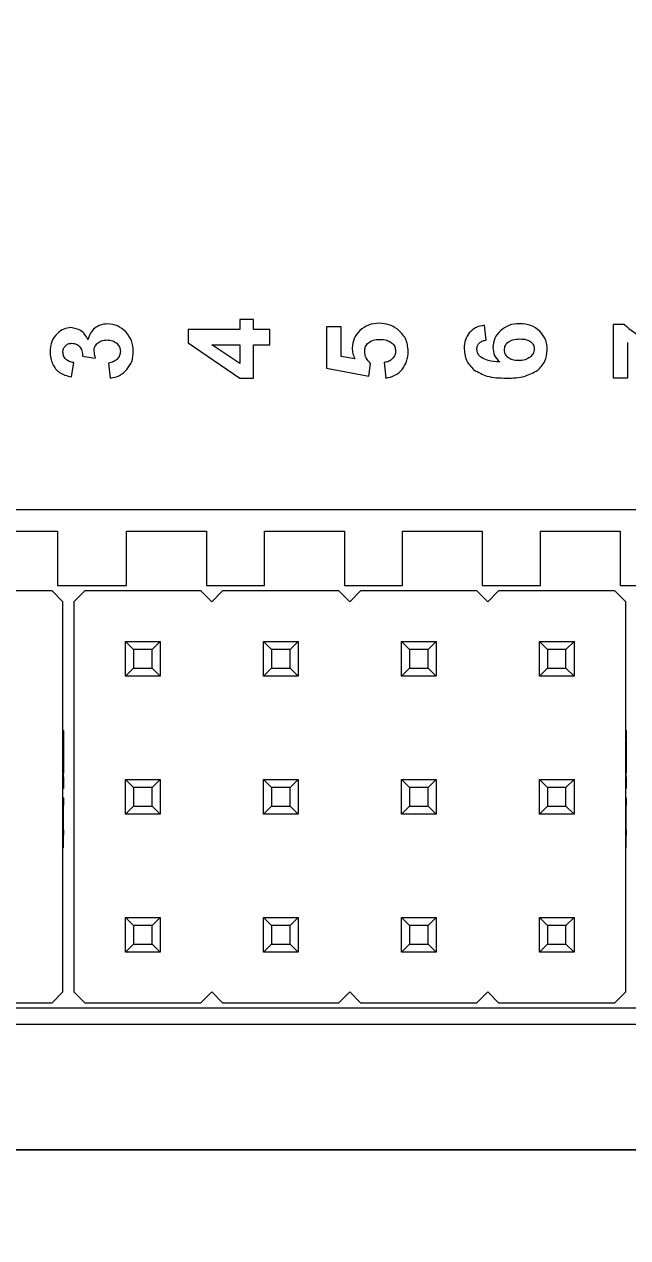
# Model space of a CAD drawing. Header units: millimetres. Extents: x 0 to 297, y 0 to 210.
# Drawn here: x 135.06 to 146.17, y 92.93 to 115.26 of the extents above; entities that cross this region are included whole.
import ezdxf

# ---------------------------------------------------------------- set-up
doc = ezdxf.new("R2010")
doc.units = ezdxf.units.MM
doc.header["$LTSCALE"] = 0.75
doc.layers.add('FD_Dimensions', color=7, linetype='Continuous', lineweight=13)
doc.layers.add('Visible', color=7, linetype='Continuous', lineweight=13)
doc.styles.get("Standard").update_dxf_attribs({"font": 'arial.ttf'})
doc.dimstyles.new('Dim-ISO-25', dxfattribs={"dimtxt": 3.5, "dimasz": 3.5, "dimexe": 2.1, "dimexo": 2.1, "dimgap": 1.4, "dimtad": 1, "dimzin": 12, "dimdsep": 46, "dimtxsty": 'Standard', "dimcen": 0, "dimazin": 3, "dimtp": 0.1, "dimtm": 0.1, "dimtfac": 0.714286, "dimtmove": 0, "dimatfit": 3, "dimfxl": 1, "dimtzin": 12, "dimarcsym": 0})

# ---------------------------------------------------------------- blocks, each defined once
blk = doc.blocks.new('*D12')
at = {"layer": 'Defpoints', "color": 0, "transparency": 16777216}
for p in [(170.130614, 127.009477), (122.331614, 97.940814), (170.130614, 72.688509)]:
    blk.add_point(p, dxfattribs=at)
at = {"layer": 'FD_Dimensions', "color": 0, "lineweight": -2, "transparency": 16777216}
for p, q in [((170.130614, 124.909477), (170.130614, 70.588509)), ((122.331614, 95.840814), (122.331614, 70.588509)), ((125.831614, 72.688509), (166.630614, 72.688509))]:
    blk.add_line(p, q, dxfattribs=at)
at = {"layer": 'FD_Dimensions', "color": 0, "transparency": 16777216}
for points in [[(125.831614, 73.271842), (125.831614, 72.105176), (122.331614, 72.688509)], [(166.630614, 73.271842), (166.630614, 72.105176), (170.130614, 72.688509)]]:
    blk.add_solid(points, dxfattribs=at)
at = {"layer": 'FD_Dimensions', "color": 0, "transparency": 16777216, "insert": (146.231114, 75.875514), "char_height": 3.5, "attachment_point": 5}
blk.add_mtext('47.8', dxfattribs=at)

msp = doc.modelspace()

# ---------------------------------------------------------------- linework, layer by layer
at = {"layer": 'Visible'}
for p, q in [((139.026, 109.828), (139.026, 109.641)), ((139.279, 109.828), (139.026, 109.828)), ((139.279, 109.641), (139.279, 109.828)), ((140.621, 109.692), (140.621, 108.931)), ((140.89, 109.692), (140.621, 109.692)), ((140.89, 109.149), (140.89, 109.692)), ((143.559, 109.445), (143.528, 109.723)), ((145.901, 109.734), (145.901, 108.751)), ((146.109, 109.734), (145.901, 109.734)), ((138.074, 109.641), (138.074, 109.4)), ((139.026, 109.641), (138.074, 109.641)), ((139.581, 109.641), (139.279, 109.641)), ((139.581, 109.363), (139.581, 109.641)), ((138.074, 109.4), (139.027, 108.749)), ((138.513, 109.363), (139.026, 109.363)), ((139.026, 109.018), (138.513, 109.363)), ((139.026, 109.363), (139.026, 109.018)), ((139.279, 109.363), (139.581, 109.363)), ((139.279, 108.749), (139.279, 109.363)), ((146.168, 108.751), (146.168, 109.405)), ((135.926, 108.771), (135.971, 109.036)), ((136.13, 109.15), (136.364, 109.119)), ((136.609, 109.027), (136.643, 108.749)), ((141.144, 109.104), (140.89, 109.149)), ((141.401, 108.784), (141.435, 109.017)), ((141.685, 109.036), (141.714, 108.749)), ((140.621, 108.931), (141.401, 108.784)), ((139.027, 108.749), (139.279, 108.749)), ((145.901, 108.751), (146.168, 108.751)), ((125.911, 106.331), (166.551, 106.331)), ((134.201, 105.931), (135.671, 105.931)), ((135.671, 105.931), (135.671, 104.931)), ((136.941, 105.931), (138.411, 105.931)), ((136.941, 104.931), (136.941, 105.931)), ((138.411, 105.931), (138.411, 104.931)), ((139.481, 105.931), (140.951, 105.931)), ((139.481, 104.931), (139.481, 105.931)), ((140.951, 105.931), (140.951, 104.931)), ((142.021, 105.931), (143.491, 105.931)), ((142.021, 104.931), (142.021, 105.931)), ((143.491, 105.931), (143.491, 104.931)), ((144.561, 105.931), (146.031, 105.931)), ((144.561, 104.931), (144.561, 105.931)), ((146.031, 105.931), (146.031, 104.931)), ((135.571, 104.831), (133.431, 104.831)), ((135.771, 104.631), (135.571, 104.831)), ((135.671, 104.931), (136.941, 104.931)), ((136.171, 104.831), (135.971, 104.631)), ((138.311, 104.831), (136.171, 104.831)), ((138.511, 104.631), (138.311, 104.831)), ((138.411, 104.931), (139.481, 104.931)), ((138.711, 104.831), (138.511, 104.631)), ((140.851, 104.831), (138.711, 104.831)), ((141.051, 104.631), (140.851, 104.831)), ((140.951, 104.931), (142.021, 104.931)), ((141.251, 104.831), (141.051, 104.631)), ((143.391, 104.831), (141.251, 104.831)), ((143.591, 104.631), (143.391, 104.831)), ((143.491, 104.931), (144.561, 104.931)), ((143.791, 104.831), (143.591, 104.631)), ((145.931, 104.831), (143.791, 104.831)), ((146.131, 104.631), (145.931, 104.831)), ((146.031, 104.931), (147.301, 104.931)), ((135.771, 97.451), (135.771, 104.631)), ((135.971, 104.631), (135.971, 97.451)), ((146.131, 97.451), (146.131, 104.631)), ((136.921, 103.901), (137.561, 103.901)), ((136.921, 103.901), (137.071, 103.751)), ((136.921, 103.261), (136.921, 103.901)), ((137.411, 103.751), (137.561, 103.901)), ((137.561, 103.901), (137.561, 103.261)), ((139.461, 103.901), (140.101, 103.901)), ((139.461, 103.901), (139.611, 103.751)), ((139.461, 103.261), (139.461, 103.901)), ((139.951, 103.751), (140.101, 103.901)), ((140.101, 103.901), (140.101, 103.261)), ((142.001, 103.901), (142.641, 103.901)), ((142.001, 103.901), (142.151, 103.751)), ((142.001, 103.261), (142.001, 103.901)), ((142.491, 103.751), (142.641, 103.901)), ((142.641, 103.901), (142.641, 103.261)), ((144.541, 103.901), (145.181, 103.901)), ((144.541, 103.901), (144.691, 103.751)), ((144.541, 103.261), (144.541, 103.901)), ((145.031, 103.751), (145.181, 103.901)), ((145.181, 103.901), (145.181, 103.261)), ((137.411, 103.751), (137.071, 103.751)), ((137.071, 103.751), (137.071, 103.411)), ((137.411, 103.411), (137.411, 103.751)), ((139.951, 103.751), (139.611, 103.751)), ((139.611, 103.751), (139.611, 103.411)), ((139.951, 103.411), (139.951, 103.751)), ((142.491, 103.751), (142.151, 103.751)), ((142.151, 103.751), (142.151, 103.411)), ((142.491, 103.411), (142.491, 103.751)), ((145.031, 103.751), (144.691, 103.751)), ((144.691, 103.751), (144.691, 103.411)), ((145.031, 103.411), (145.031, 103.751)), ((136.921, 103.261), (137.071, 103.411)), ((137.561, 103.261), (136.921, 103.261)), ((137.071, 103.411), (137.411, 103.411)), ((137.411, 103.411), (137.561, 103.261)), ((139.461, 103.261), (139.611, 103.411)), ((140.101, 103.261), (139.461, 103.261)), ((139.611, 103.411), (139.951, 103.411)), ((139.951, 103.411), (140.101, 103.261)), ((142.001, 103.261), (142.151, 103.411)), ((142.641, 103.261), (142.001, 103.261)), ((142.151, 103.411), (142.491, 103.411)), ((142.491, 103.411), (142.641, 103.261)), ((144.541, 103.261), (144.691, 103.411)), ((145.181, 103.261), (144.541, 103.261)), ((144.691, 103.411), (145.031, 103.411)), ((145.031, 103.411), (145.181, 103.261)), ((135.781, 102.262), (135.771, 102.262)), ((135.781, 102.185), (135.771, 102.185)), ((135.781, 102.157), (135.771, 102.157)), ((135.781, 102.262), (135.781, 102.185)), ((135.781, 102.185), (135.781, 102.157)), ((135.781, 102.157), (135.781, 102.079)), ((146.141, 102.262), (146.131, 102.262)), ((146.141, 102.185), (146.131, 102.185)), ((146.141, 102.157), (146.131, 102.157)), ((146.141, 102.262), (146.141, 102.185)), ((146.141, 102.185), (146.141, 102.157)), ((146.141, 102.157), (146.141, 102.079)), ((135.781, 102.079), (135.771, 102.079)), ((135.781, 102.068), (135.771, 102.068)), ((135.781, 102.008), (135.771, 102.008)), ((135.781, 101.93), (135.771, 101.93)), ((135.781, 101.902), (135.771, 101.902)), ((135.781, 102.068), (135.781, 102.038)), ((135.781, 102.038), (135.781, 102.008)), ((135.781, 102.008), (135.781, 101.93)), ((135.781, 101.93), (135.781, 101.902)), ((135.781, 101.902), (135.781, 101.825)), ((146.141, 102.079), (146.131, 102.079)), ((146.141, 102.068), (146.131, 102.068)), ((146.141, 102.008), (146.131, 102.008)), ((146.141, 101.93), (146.131, 101.93)), ((146.141, 101.902), (146.131, 101.902)), ((146.141, 102.068), (146.141, 102.038)), ((146.141, 102.038), (146.141, 102.008)), ((146.141, 102.008), (146.141, 101.93)), ((146.141, 101.93), (146.141, 101.902)), ((146.141, 101.902), (146.141, 101.825)), ((135.781, 101.825), (135.771, 101.825)), ((135.781, 101.814), (135.771, 101.814)), ((135.781, 101.648), (135.771, 101.648)), ((135.781, 101.825), (135.781, 101.814)), ((135.781, 101.814), (135.781, 101.783)), ((135.781, 101.783), (135.781, 101.706)), ((135.781, 101.706), (135.781, 101.648)), ((135.781, 101.648), (135.781, 101.616)), ((146.141, 101.825), (146.131, 101.825)), ((146.141, 101.814), (146.131, 101.814)), ((146.141, 101.648), (146.131, 101.648)), ((146.141, 101.825), (146.141, 101.814)), ((146.141, 101.814), (146.141, 101.783)), ((146.141, 101.783), (146.141, 101.706)), ((146.141, 101.706), (146.141, 101.648)), ((146.141, 101.648), (146.141, 101.616)), ((135.781, 101.616), (135.771, 101.616)), ((135.781, 101.61), (135.771, 101.61)), ((135.781, 101.605), (135.771, 101.605)), ((135.781, 101.5), (135.771, 101.5)), ((135.781, 101.477), (135.771, 101.477)), ((135.781, 101.477), (135.771, 101.477)), ((135.781, 101.459), (135.771, 101.459)), ((135.781, 101.616), (135.781, 101.61)), ((135.781, 101.61), (135.781, 101.605)), ((135.781, 101.605), (135.781, 101.5)), ((135.781, 101.5), (135.781, 101.493)), ((135.781, 101.493), (135.781, 101.477)), ((135.781, 101.411), (135.781, 101.459)), ((135.781, 101.411), (135.781, 101.337)), ((146.141, 101.616), (146.131, 101.616)), ((146.141, 101.61), (146.131, 101.61)), ((146.141, 101.605), (146.131, 101.605)), ((146.141, 101.5), (146.131, 101.5)), ((146.141, 101.477), (146.131, 101.477)), ((146.141, 101.477), (146.131, 101.477)), ((146.141, 101.459), (146.131, 101.459)), ((146.141, 101.616), (146.141, 101.61)), ((146.141, 101.61), (146.141, 101.605)), ((146.141, 101.605), (146.141, 101.5)), ((146.141, 101.5), (146.141, 101.493)), ((146.141, 101.493), (146.141, 101.477)), ((146.141, 101.411), (146.141, 101.459)), ((146.141, 101.411), (146.141, 101.337)), ((135.781, 101.307), (135.771, 101.307)), ((135.781, 101.301), (135.771, 101.301)), ((135.781, 101.299), (135.771, 101.299)), ((135.781, 101.218), (135.771, 101.218)), ((135.781, 101.192), (135.771, 101.192)), ((135.781, 101.337), (135.781, 101.307)), ((135.781, 101.301), (135.781, 101.299)), ((135.781, 101.299), (135.781, 101.218)), ((135.781, 101.218), (135.781, 101.192)), ((136.921, 101.361), (137.561, 101.361)), ((136.921, 101.361), (137.071, 101.211)), ((136.921, 100.721), (136.921, 101.361)), ((137.411, 101.211), (137.071, 101.211)), ((137.071, 101.211), (137.071, 100.871)), ((137.411, 101.211), (137.561, 101.361)), ((137.411, 100.871), (137.411, 101.211)), ((137.561, 101.361), (137.561, 100.721)), ((139.461, 101.361), (140.101, 101.361)), ((139.461, 101.361), (139.611, 101.211)), ((139.461, 100.721), (139.461, 101.361)), ((139.951, 101.211), (139.611, 101.211)), ((139.611, 101.211), (139.611, 100.871)), ((139.951, 101.211), (140.101, 101.361)), ((139.951, 100.871), (139.951, 101.211)), ((140.101, 101.361), (140.101, 100.721)), ((142.001, 101.361), (142.641, 101.361)), ((142.001, 101.361), (142.151, 101.211)), ((142.001, 100.721), (142.001, 101.361)), ((142.491, 101.211), (142.151, 101.211)), ((142.151, 101.211), (142.151, 100.871)), ((142.491, 101.211), (142.641, 101.361)), ((142.491, 100.871), (142.491, 101.211)), ((142.641, 101.361), (142.641, 100.721)), ((144.541, 100.721), (144.541, 101.361)), ((144.541, 101.361), (145.181, 101.361)), ((144.541, 101.361), (144.691, 101.211)), ((145.031, 101.211), (144.691, 101.211)), ((144.691, 101.211), (144.691, 100.871)), ((145.031, 101.211), (145.181, 101.361)), ((145.031, 100.871), (145.031, 101.211)), ((145.181, 101.361), (145.181, 100.721)), ((146.141, 101.307), (146.131, 101.307)), ((146.141, 101.301), (146.131, 101.301)), ((146.141, 101.299), (146.131, 101.299)), ((146.141, 101.218), (146.131, 101.218)), ((146.141, 101.192), (146.131, 101.192)), ((146.141, 101.337), (146.141, 101.307)), ((146.141, 101.301), (146.141, 101.299)), ((146.141, 101.299), (146.141, 101.218)), ((146.141, 101.218), (146.141, 101.192)), ((135.781, 101.025), (135.771, 101.025)), ((135.781, 101.025), (135.781, 100.882)), ((146.141, 101.025), (146.131, 101.025)), ((146.141, 101.025), (146.141, 100.882)), ((135.781, 100.882), (135.771, 100.882)), ((135.781, 100.804), (135.771, 100.804)), ((135.781, 100.804), (135.781, 100.882)), ((135.781, 100.607), (135.781, 100.804)), ((136.921, 100.721), (137.071, 100.871)), ((137.071, 100.871), (137.411, 100.871)), ((137.411, 100.871), (137.561, 100.721)), ((139.461, 100.721), (139.611, 100.871)), ((139.611, 100.871), (139.951, 100.871)), ((139.951, 100.871), (140.101, 100.721)), ((142.001, 100.721), (142.151, 100.871)), ((142.151, 100.871), (142.491, 100.871)), ((142.491, 100.871), (142.641, 100.721)), ((144.541, 100.721), (144.691, 100.871)), ((144.691, 100.871), (145.031, 100.871)), ((145.031, 100.871), (145.181, 100.721)), ((146.141, 100.882), (146.131, 100.882)), ((146.141, 100.804), (146.131, 100.804)), ((146.141, 100.804), (146.141, 100.882)), ((146.141, 100.607), (146.141, 100.804)), ((135.781, 100.434), (135.781, 100.607)), ((137.561, 100.721), (136.921, 100.721)), ((140.101, 100.721), (139.461, 100.721)), ((142.641, 100.721), (142.001, 100.721)), ((145.181, 100.721), (144.541, 100.721)), ((146.141, 100.434), (146.141, 100.607)), ((135.781, 100.37), (135.771, 100.37)), ((135.781, 100.434), (135.781, 100.37)), ((135.781, 100.37), (135.781, 100.337)), ((135.781, 100.17), (135.781, 100.337)), ((146.141, 100.37), (146.131, 100.37)), ((146.141, 100.434), (146.141, 100.37)), ((146.141, 100.37), (146.141, 100.337)), ((146.141, 100.17), (146.141, 100.337)), ((135.781, 100.102), (135.771, 100.102)), ((135.781, 100.102), (135.781, 100.17)), ((146.141, 100.102), (146.131, 100.102)), ((146.141, 100.102), (146.141, 100.17)), ((136.921, 98.821), (137.561, 98.821)), ((136.921, 98.821), (137.071, 98.671)), ((136.921, 98.181), (136.921, 98.821)), ((137.411, 98.671), (137.561, 98.821)), ((137.561, 98.821), (137.561, 98.181)), ((139.461, 98.821), (140.101, 98.821)), ((139.461, 98.821), (139.611, 98.671)), ((139.461, 98.181), (139.461, 98.821)), ((139.951, 98.671), (140.101, 98.821)), ((140.101, 98.821), (140.101, 98.181)), ((142.001, 98.821), (142.641, 98.821)), ((142.001, 98.821), (142.151, 98.671)), ((142.001, 98.181), (142.001, 98.821)), ((142.491, 98.671), (142.641, 98.821)), ((142.641, 98.821), (142.641, 98.181)), ((144.541, 98.181), (144.541, 98.821)), ((144.541, 98.821), (145.181, 98.821)), ((144.541, 98.821), (144.691, 98.671)), ((145.031, 98.671), (145.181, 98.821)), ((145.181, 98.821), (145.181, 98.181)), ((137.411, 98.671), (137.071, 98.671)), ((137.071, 98.671), (137.071, 98.331)), ((137.411, 98.331), (137.411, 98.671)), ((139.951, 98.671), (139.611, 98.671)), ((139.611, 98.671), (139.611, 98.331)), ((139.951, 98.331), (139.951, 98.671)), ((142.491, 98.671), (142.151, 98.671)), ((142.151, 98.671), (142.151, 98.331)), ((142.491, 98.331), (142.491, 98.671)), ((145.031, 98.671), (144.691, 98.671)), ((144.691, 98.671), (144.691, 98.331)), ((145.031, 98.331), (145.031, 98.671)), ((136.921, 98.181), (137.071, 98.331)), ((137.071, 98.331), (137.411, 98.331)), ((137.411, 98.331), (137.561, 98.181)), ((139.461, 98.181), (139.611, 98.331)), ((139.611, 98.331), (139.951, 98.331)), ((139.951, 98.331), (140.101, 98.181)), ((142.001, 98.181), (142.151, 98.331)), ((142.151, 98.331), (142.491, 98.331)), ((142.491, 98.331), (142.641, 98.181)), ((144.541, 98.181), (144.691, 98.331)), ((144.691, 98.331), (145.031, 98.331)), ((145.031, 98.331), (145.181, 98.181)), ((137.561, 98.181), (136.921, 98.181)), ((140.101, 98.181), (139.461, 98.181)), ((142.641, 98.181), (142.001, 98.181)), ((145.181, 98.181), (144.541, 98.181)), ((135.571, 97.251), (135.771, 97.451)), ((135.971, 97.451), (136.171, 97.251)), ((138.311, 97.251), (138.511, 97.451)), ((138.511, 97.451), (138.711, 97.251)), ((140.851, 97.251), (141.051, 97.451)), ((141.051, 97.451), (141.251, 97.251)), ((143.391, 97.251), (143.591, 97.451)), ((143.591, 97.451), (143.791, 97.251)), ((145.931, 97.251), (146.131, 97.451)), ((133.431, 97.251), (135.571, 97.251)), ((136.171, 97.251), (138.311, 97.251)), ((138.711, 97.251), (140.851, 97.251)), ((141.251, 97.251), (143.391, 97.251)), ((143.791, 97.251), (145.931, 97.251)), ((167.231, 97.151), (125.196, 97.151)), ((166.551, 96.851), (125.911, 96.851)), ((166.731, 94.542), (125.731, 94.542)), ((125.731, 94.541), (166.731, 94.541))]:
    msp.add_line(p, q, dxfattribs=at)
for centre, radius, start, end in [((147.177, 110.854), 1.547, 226.3673, 242.107), ((136.844, 109.264), 0.502, 181.5853, 196.9069)]:
    msp.add_arc(centre, radius, start, end, dxfattribs=at)
for points, knots in [([(135.919, 109.678), (135.873, 109.673), (135.78, 109.663), (135.707, 109.604), (135.669, 109.573)], [-0.0276346, -0.0276346, -0.0276346, -0.0276346, -0.01417502, 0, 0, 0, 0]), ([(136.234, 109.462), (136.194, 109.525), (136.119, 109.643), (135.983, 109.667), (135.919, 109.678)], [-0.03980498, -0.03980498, -0.03980498, -0.03980498, -0.01855474, 0, 0, 0, 0]), ([(136.59, 109.746), (136.547, 109.743), (136.463, 109.737), (136.392, 109.691), (136.358, 109.668)], [-0.02485167, -0.02485167, -0.02485167, -0.02485167, -0.0120938, 0, 0, 0, 0]), ([(136.927, 109.601), (136.878, 109.644), (136.781, 109.727), (136.654, 109.74), (136.59, 109.746)], [-0.0374413, -0.0374413, -0.0374413, -0.0374413, -0.01864179, 0, 0, 0, 0]), ([(141.597, 109.758), (141.527, 109.753), (141.393, 109.745), (141.287, 109.664), (141.235, 109.625)], [-0.03924873, -0.03924873, -0.03924873, -0.03924873, -0.01884461, 0, 0, 0, 0]), ([(141.927, 109.651), (141.877, 109.682), (141.776, 109.745), (141.657, 109.754), (141.597, 109.758)], [-0.03522, -0.03522, -0.03522, -0.03522, -0.01772681, 0, 0, 0, 0]), ([(143.528, 109.723), (143.472, 109.711), (143.366, 109.688), (143.287, 109.615), (143.25, 109.58)], [-0.03173093, -0.03173093, -0.03173093, -0.03173093, -0.0148879, 0, 0, 0, 0]), ([(144.178, 109.751), (144.11, 109.746), (143.979, 109.738), (143.874, 109.66), (143.824, 109.622)], [-0.03838001, -0.03838001, -0.03838001, -0.03838001, -0.01842365, 0, 0, 0, 0]), ([(144.547, 109.616), (144.495, 109.655), (144.386, 109.738), (144.249, 109.746), (144.178, 109.751)], [-0.0401177, -0.0401177, -0.0401177, -0.0401177, -0.02101821, 0, 0, 0, 0]), ([(135.669, 109.573), (135.63, 109.525), (135.548, 109.427), (135.539, 109.299), (135.534, 109.233)], [-0.03738577, -0.03738577, -0.03738577, -0.03738577, -0.01937896, 0, 0, 0, 0]), ([(136.358, 109.668), (136.329, 109.64), (136.269, 109.583), (136.246, 109.503), (136.234, 109.462)], [-0.02442502, -0.02442502, -0.02442502, -0.02442502, -0.01243418, 0, 0, 0, 0]), ([(136.406, 109.393), (136.43, 109.41), (136.482, 109.446), (136.545, 109.449), (136.578, 109.451)], [-0.01848491, -0.01848491, -0.01848491, -0.01848491, -0.00982907, 0, 0, 0, 0]), ([(136.578, 109.451), (136.613, 109.449), (136.68, 109.446), (136.735, 109.408), (136.76, 109.39)], [-0.01954547, -0.01954547, -0.01954547, -0.01954547, -0.00915036, 0, 0, 0, 0]), ([(137.066, 109.242), (137.061, 109.311), (137.05, 109.444), (136.968, 109.55), (136.927, 109.601)], [-0.03929055, -0.03929055, -0.03929055, -0.03929055, -0.01926404, 0, 0, 0, 0]), ([(141.235, 109.625), (141.195, 109.578), (141.114, 109.485), (141.102, 109.362), (141.096, 109.301)], [-0.03609142, -0.03609142, -0.03609142, -0.03609142, -0.01801474, 0, 0, 0, 0]), ([(141.395, 109.4), (141.423, 109.418), (141.485, 109.459), (141.56, 109.461), (141.602, 109.462)], [-0.02198753, -0.02198753, -0.02198753, -0.02198753, -0.01218513, 0, 0, 0, 0]), ([(141.602, 109.462), (141.646, 109.461), (141.725, 109.459), (141.793, 109.418), (141.822, 109.4)], [-0.02326965, -0.02326965, -0.02326965, -0.02326965, -0.01029604, 0, 0, 0, 0]), ([(142.126, 109.244), (142.118, 109.326), (142.103, 109.486), (141.985, 109.596), (141.927, 109.651)], [-0.04662934, -0.04662934, -0.04662934, -0.04662934, -0.0229537, 0, 0, 0, 0]), ([(143.25, 109.58), (143.222, 109.54), (143.164, 109.454), (143.158, 109.351), (143.154, 109.298)], [-0.03036335, -0.03036335, -0.03036335, -0.03036335, -0.01579856, 0, 0, 0, 0]), ([(143.824, 109.622), (143.784, 109.578), (143.705, 109.49), (143.692, 109.372), (143.686, 109.314)], [-0.03454217, -0.03454217, -0.03454217, -0.03454217, -0.01706421, 0, 0, 0, 0]), ([(143.966, 109.412), (143.995, 109.429), (144.061, 109.467), (144.137, 109.469), (144.181, 109.469)], [-0.02251379, -0.02251379, -0.02251379, -0.02251379, -0.0127555, 0, 0, 0, 0]), ([(144.181, 109.469), (144.223, 109.469), (144.296, 109.468), (144.358, 109.432), (144.385, 109.416)], [-0.0214517, -0.0214517, -0.0214517, -0.0214517, -0.00915242, 0, 0, 0, 0]), ([(144.686, 109.269), (144.681, 109.336), (144.671, 109.466), (144.588, 109.567), (144.547, 109.616)], [-0.0381969, -0.0381969, -0.0381969, -0.0381969, -0.01862367, 0, 0, 0, 0]), ([(135.534, 109.233), (135.536, 109.193), (135.539, 109.116), (135.567, 109.044), (135.581, 109.01)], [-0.02297553, -0.02297553, -0.02297553, -0.02297553, -0.01113867, 0, 0, 0, 0]), ([(135.771, 109.225), (135.772, 109.248), (135.775, 109.293), (135.803, 109.328), (135.816, 109.345)], [-0.0130579, -0.0130579, -0.0130579, -0.0130579, -0.00623691, 0, 0, 0, 0]), ([(135.816, 109.345), (135.833, 109.358), (135.868, 109.385), (135.913, 109.388), (135.937, 109.39)], [-0.01315512, -0.01315512, -0.01315512, -0.01315512, -0.00689669, 0, 0, 0, 0]), ([(135.937, 109.39), (135.964, 109.387), (136.019, 109.383), (136.06, 109.346), (136.079, 109.328)], [-0.01593115, -0.01593115, -0.01593115, -0.01593115, -0.00776633, 0, 0, 0, 0]), ([(136.079, 109.328), (136.095, 109.304), (136.129, 109.25), (136.13, 109.186), (136.13, 109.15)], [-0.01883878, -0.01883878, -0.01883878, -0.01883878, -0.01034311, 0, 0, 0, 0]), ([(136.343, 109.251), (136.345, 109.277), (136.351, 109.332), (136.388, 109.372), (136.406, 109.393)], [-0.0159437, -0.0159437, -0.0159437, -0.0159437, -0.00803243, 0, 0, 0, 0]), ([(136.76, 109.39), (136.78, 109.369), (136.819, 109.326), (136.825, 109.269), (136.828, 109.24)], [-0.01684242, -0.01684242, -0.01684242, -0.01684242, -0.00837035, 0, 0, 0, 0]), ([(136.828, 109.24), (136.825, 109.214), (136.821, 109.161), (136.788, 109.12), (136.771, 109.099)], [-0.0155068, -0.0155068, -0.0155068, -0.0155068, -0.00770496, 0, 0, 0, 0]), ([(136.949, 108.905), (136.983, 108.953), (137.054, 109.055), (137.062, 109.178), (137.066, 109.242)], [-0.03635882, -0.03635882, -0.03635882, -0.03635882, -0.01885102, 0, 0, 0, 0]), ([(141.096, 109.301), (141.098, 109.267), (141.103, 109.199), (141.13, 109.136), (141.144, 109.104)], [-0.02036542, -0.02036542, -0.02036542, -0.02036542, -0.01036791, 0, 0, 0, 0]), ([(141.326, 109.239), (141.328, 109.271), (141.333, 109.332), (141.374, 109.378), (141.395, 109.4)], [-0.01796368, -0.01796368, -0.01796368, -0.01796368, -0.00880809, 0, 0, 0, 0]), ([(141.435, 109.017), (141.403, 109.05), (141.342, 109.112), (141.331, 109.198), (141.326, 109.239)], [-0.02535552, -0.02535552, -0.02535552, -0.02535552, -0.01205593, 0, 0, 0, 0]), ([(141.822, 109.4), (141.844, 109.378), (141.886, 109.336), (141.892, 109.276), (141.895, 109.247)], [-0.01735306, -0.01735306, -0.01735306, -0.01735306, -0.00851225, 0, 0, 0, 0]), ([(141.895, 109.247), (141.893, 109.222), (141.888, 109.17), (141.855, 109.129), (141.839, 109.108)], [-0.01532155, -0.01532155, -0.01532155, -0.01532155, -0.00776878, 0, 0, 0, 0]), ([(142.014, 108.906), (142.047, 108.954), (142.115, 109.056), (142.122, 109.18), (142.126, 109.244)], [-0.03624538, -0.03624538, -0.03624538, -0.03624538, -0.01905739, 0, 0, 0, 0]), ([(143.154, 109.298), (143.162, 109.22), (143.176, 109.067), (143.283, 108.957), (143.337, 108.902)], [-0.04475742, -0.04475742, -0.04475742, -0.04475742, -0.02221737, 0, 0, 0, 0]), ([(143.391, 109.28), (143.392, 109.302), (143.395, 109.343), (143.42, 109.376), (143.432, 109.392)], [-0.01211291, -0.01211291, -0.01211291, -0.01211291, -0.00581338, 0, 0, 0, 0]), ([(143.473, 109.126), (143.449, 109.148), (143.403, 109.189), (143.395, 109.251), (143.391, 109.28)], [-0.01795631, -0.01795631, -0.01795631, -0.01795631, -0.00864856, 0, 0, 0, 0]), ([(143.432, 109.392), (143.448, 109.405), (143.486, 109.434), (143.533, 109.441), (143.559, 109.445)], [-0.01396461, -0.01396461, -0.01396461, -0.01396461, -0.00769302, 0, 0, 0, 0]), ([(143.686, 109.314), (143.692, 109.263), (143.703, 109.159), (143.776, 109.085), (143.813, 109.047)], [-0.03034919, -0.03034919, -0.03034919, -0.03034919, -0.01535268, 0, 0, 0, 0]), ([(143.898, 109.269), (143.901, 109.296), (143.907, 109.352), (143.946, 109.392), (143.966, 109.412)], [-0.01628172, -0.01628172, -0.01628172, -0.01628172, -0.0082216, 0, 0, 0, 0]), ([(143.963, 109.129), (143.944, 109.149), (143.907, 109.188), (143.901, 109.242), (143.898, 109.269)], [-0.01583858, -0.01583858, -0.01583858, -0.01583858, -0.00781894, 0, 0, 0, 0]), ([(144.448, 109.283), (144.444, 109.256), (144.436, 109.198), (144.394, 109.157), (144.372, 109.136)], [-0.01702186, -0.01702186, -0.01702186, -0.01702186, -0.00896579, 0, 0, 0, 0]), ([(144.385, 109.416), (144.404, 109.398), (144.44, 109.36), (144.445, 109.309), (144.448, 109.283)], [-0.01507913, -0.01507913, -0.01507913, -0.01507913, -0.00748038, 0, 0, 0, 0]), ([(144.51, 108.895), (144.561, 108.948), (144.664, 109.051), (144.679, 109.197), (144.686, 109.269)], [-0.04243218, -0.04243218, -0.04243218, -0.04243218, -0.02115927, 0, 0, 0, 0]), ([(135.581, 109.01), (135.598, 108.978), (135.63, 108.918), (135.683, 108.875), (135.709, 108.854)], [-0.02032193, -0.02032193, -0.02032193, -0.02032193, -0.00986655, 0, 0, 0, 0]), ([(135.822, 109.099), (135.807, 109.117), (135.777, 109.154), (135.773, 109.201), (135.771, 109.225)], [-0.01386573, -0.01386573, -0.01386573, -0.01386573, -0.00694853, 0, 0, 0, 0]), ([(135.971, 109.036), (135.941, 109.04), (135.886, 109.049), (135.842, 109.083), (135.822, 109.099)], [-0.01647178, -0.01647178, -0.01647178, -0.01647178, -0.0075628, 0, 0, 0, 0]), ([(136.771, 109.099), (136.749, 109.081), (136.702, 109.043), (136.641, 109.033), (136.609, 109.027)], [-0.01804036, -0.01804036, -0.01804036, -0.01804036, -0.00970365, 0, 0, 0, 0]), ([(141.839, 109.108), (141.817, 109.09), (141.773, 109.052), (141.715, 109.041), (141.685, 109.036)], [-0.0172959, -0.0172959, -0.0172959, -0.0172959, -0.00904257, 0, 0, 0, 0]), ([(143.813, 109.047), (143.74, 109.051), (143.621, 109.057), (143.514, 109.107), (143.473, 109.126)], [-0.03525735, -0.03525735, -0.03525735, -0.03525735, -0.01361387, 0, 0, 0, 0]), ([(144.155, 109.071), (144.117, 109.073), (144.047, 109.075), (143.989, 109.112), (143.963, 109.129)], [-0.02035244, -0.02035244, -0.02035244, -0.02035244, -0.0091207, 0, 0, 0, 0]), ([(144.372, 109.136), (144.342, 109.117), (144.276, 109.076), (144.198, 109.073), (144.155, 109.071)], [-0.02293512, -0.02293512, -0.02293512, -0.02293512, -0.01252312, 0, 0, 0, 0]), ([(135.709, 108.854), (135.74, 108.836), (135.808, 108.797), (135.885, 108.78), (135.926, 108.771)], [-0.02340068, -0.02340068, -0.02340068, -0.02340068, -0.01272123, 0, 0, 0, 0]), ([(136.643, 108.749), (136.702, 108.761), (136.819, 108.783), (136.906, 108.865), (136.949, 108.905)], [-0.03500313, -0.03500313, -0.03500313, -0.03500313, -0.01717296, 0, 0, 0, 0]), ([(141.714, 108.749), (141.773, 108.761), (141.888, 108.785), (141.973, 108.866), (142.014, 108.906)], [-0.03443027, -0.03443027, -0.03443027, -0.03443027, -0.01674261, 0, 0, 0, 0]), ([(143.337, 108.902), (143.415, 108.857), (143.598, 108.754), (143.81, 108.751), (143.931, 108.749)], [-0.06223928, -0.06223928, -0.06223928, -0.06223928, -0.03568333, 0, 0, 0, 0]), ([(143.931, 108.749), (144.049, 108.751), (144.255, 108.753), (144.434, 108.853), (144.51, 108.895)], [-0.06051029, -0.06051029, -0.06051029, -0.06051029, -0.02574619, 0, 0, 0, 0])]:
    msp.add_open_spline(points, degree=3, knots=knots, dxfattribs=at)
for points in [[(135.781, 101.477), (135.781, 101.477), (135.781, 101.477), (135.781, 101.477)], [(146.141, 101.477), (146.141, 101.477), (146.141, 101.477), (146.141, 101.477)]]:
    msp.add_open_spline(points, degree=3, dxfattribs=at)

# ---------------------------------------------------------------- dimensions: what is measured, and where the dimension line sits
at = {"layer": 'FD_Dimensions'}
dim = msp.add_linear_dim(base=(170.131, 72.689), p1=(122.332, 97.941), p2=(170.131, 127.009), angle=180, dimstyle='Dim-ISO-25', override={"dimlfac": 1}, dxfattribs=at)
dim.commit()
dim.dimension.update_dxf_attribs({"geometry": '*D12', "text_midpoint": (146.231, 72.689), "dimtype": 160})

doc.saveas('drawing.dxf')
